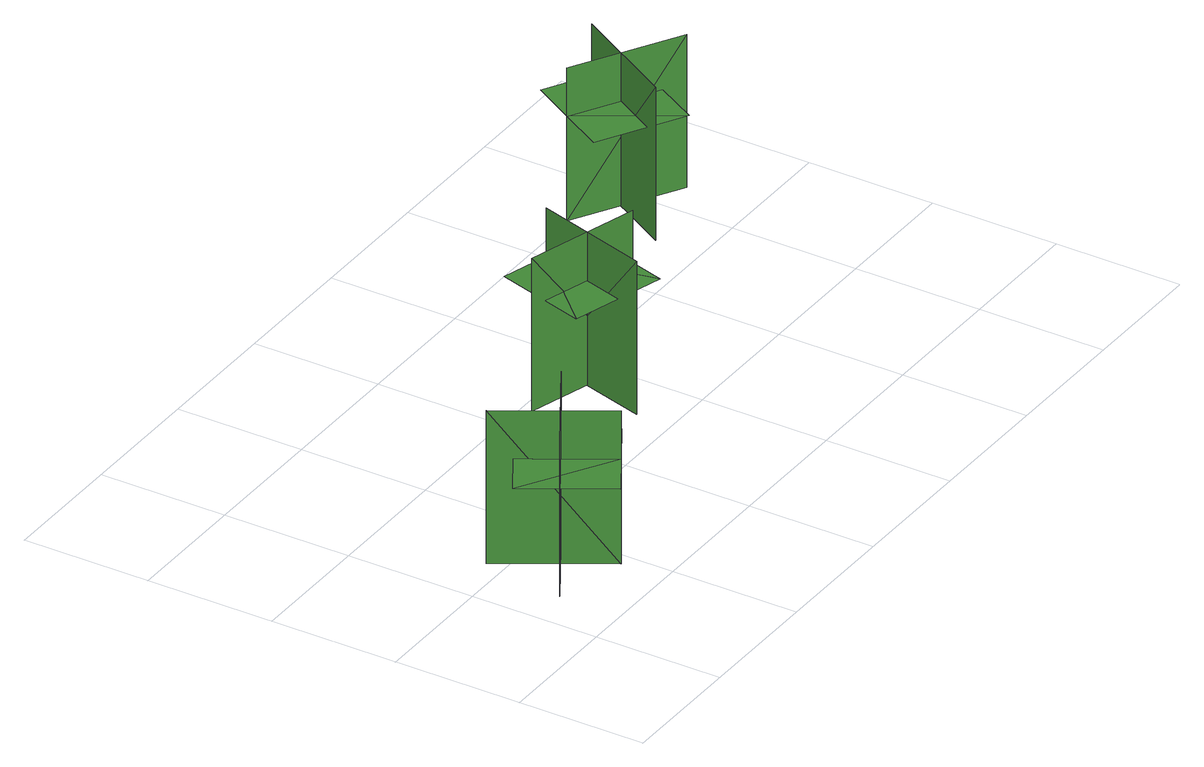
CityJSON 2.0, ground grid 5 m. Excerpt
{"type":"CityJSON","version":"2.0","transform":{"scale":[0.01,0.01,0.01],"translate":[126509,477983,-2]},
"CityObjects":{
"tree1":{"type":"SolitaryVegetationObject","geometry":[{"type":"MultiSurface","lod":"1","boundaries":[[[0,1,2]],[[0,2,3]],[[4,5,6]],[[4,6,7]],[[8,9,10]],[[8,10,11]],[[8,11,12]],[[8,12,13]]]}]},
"tree2":{"type":"SolitaryVegetationObject","geometry":[{"type":"MultiSurface","lod":"1","boundaries":[[[14,15,16]],[[14,16,17]],[[18,19,20]],[[18,20,21]],[[22,23,24]],[[22,24,25]],[[22,25,26]],[[22,26,27]]]}]},
"tree3":{"type":"SolitaryVegetationObject","geometry":[{"type":"MultiSurface","lod":"1","boundaries":[[[28,29,30]],[[28,30,31]],[[32,33,34]],[[32,34,35]],[[36,37,38]],[[36,38,39]],[[36,39,40]],[[36,40,41]]]}]}
},
"vertices":[
[161,245,76],[559,486,76],[559,486,696],[161,245,696],[451,176,76],[451,176,696],[209,573,696],[209,573,76],[451,176,501],[617,277,501],[424,594,501],[258,493,501],[92,392,501],[285,75,501],
[1570,824,80],[1124,955,80],[1124,955,700],[1570,824,700],[1426,1085,80],[1426,1085,700],[1296,639,700],[1296,639,80],[1426,1085,505],[1239,1139,505],[1135,783,505],[1322,728,505],[1508,674,505],[1612,1031,505],
[2527,1583,78],[2293,1180,78],[2293,1180,698],[2527,1583,698],[2239,1505,78],[2239,1505,698],[2641,1271,698],[2641,1271,78],[2239,1505,503],[2142,1337,503],[2463,1150,503],[2560,1318,503],[2658,1486,503],[2337,1672,503]
]}
